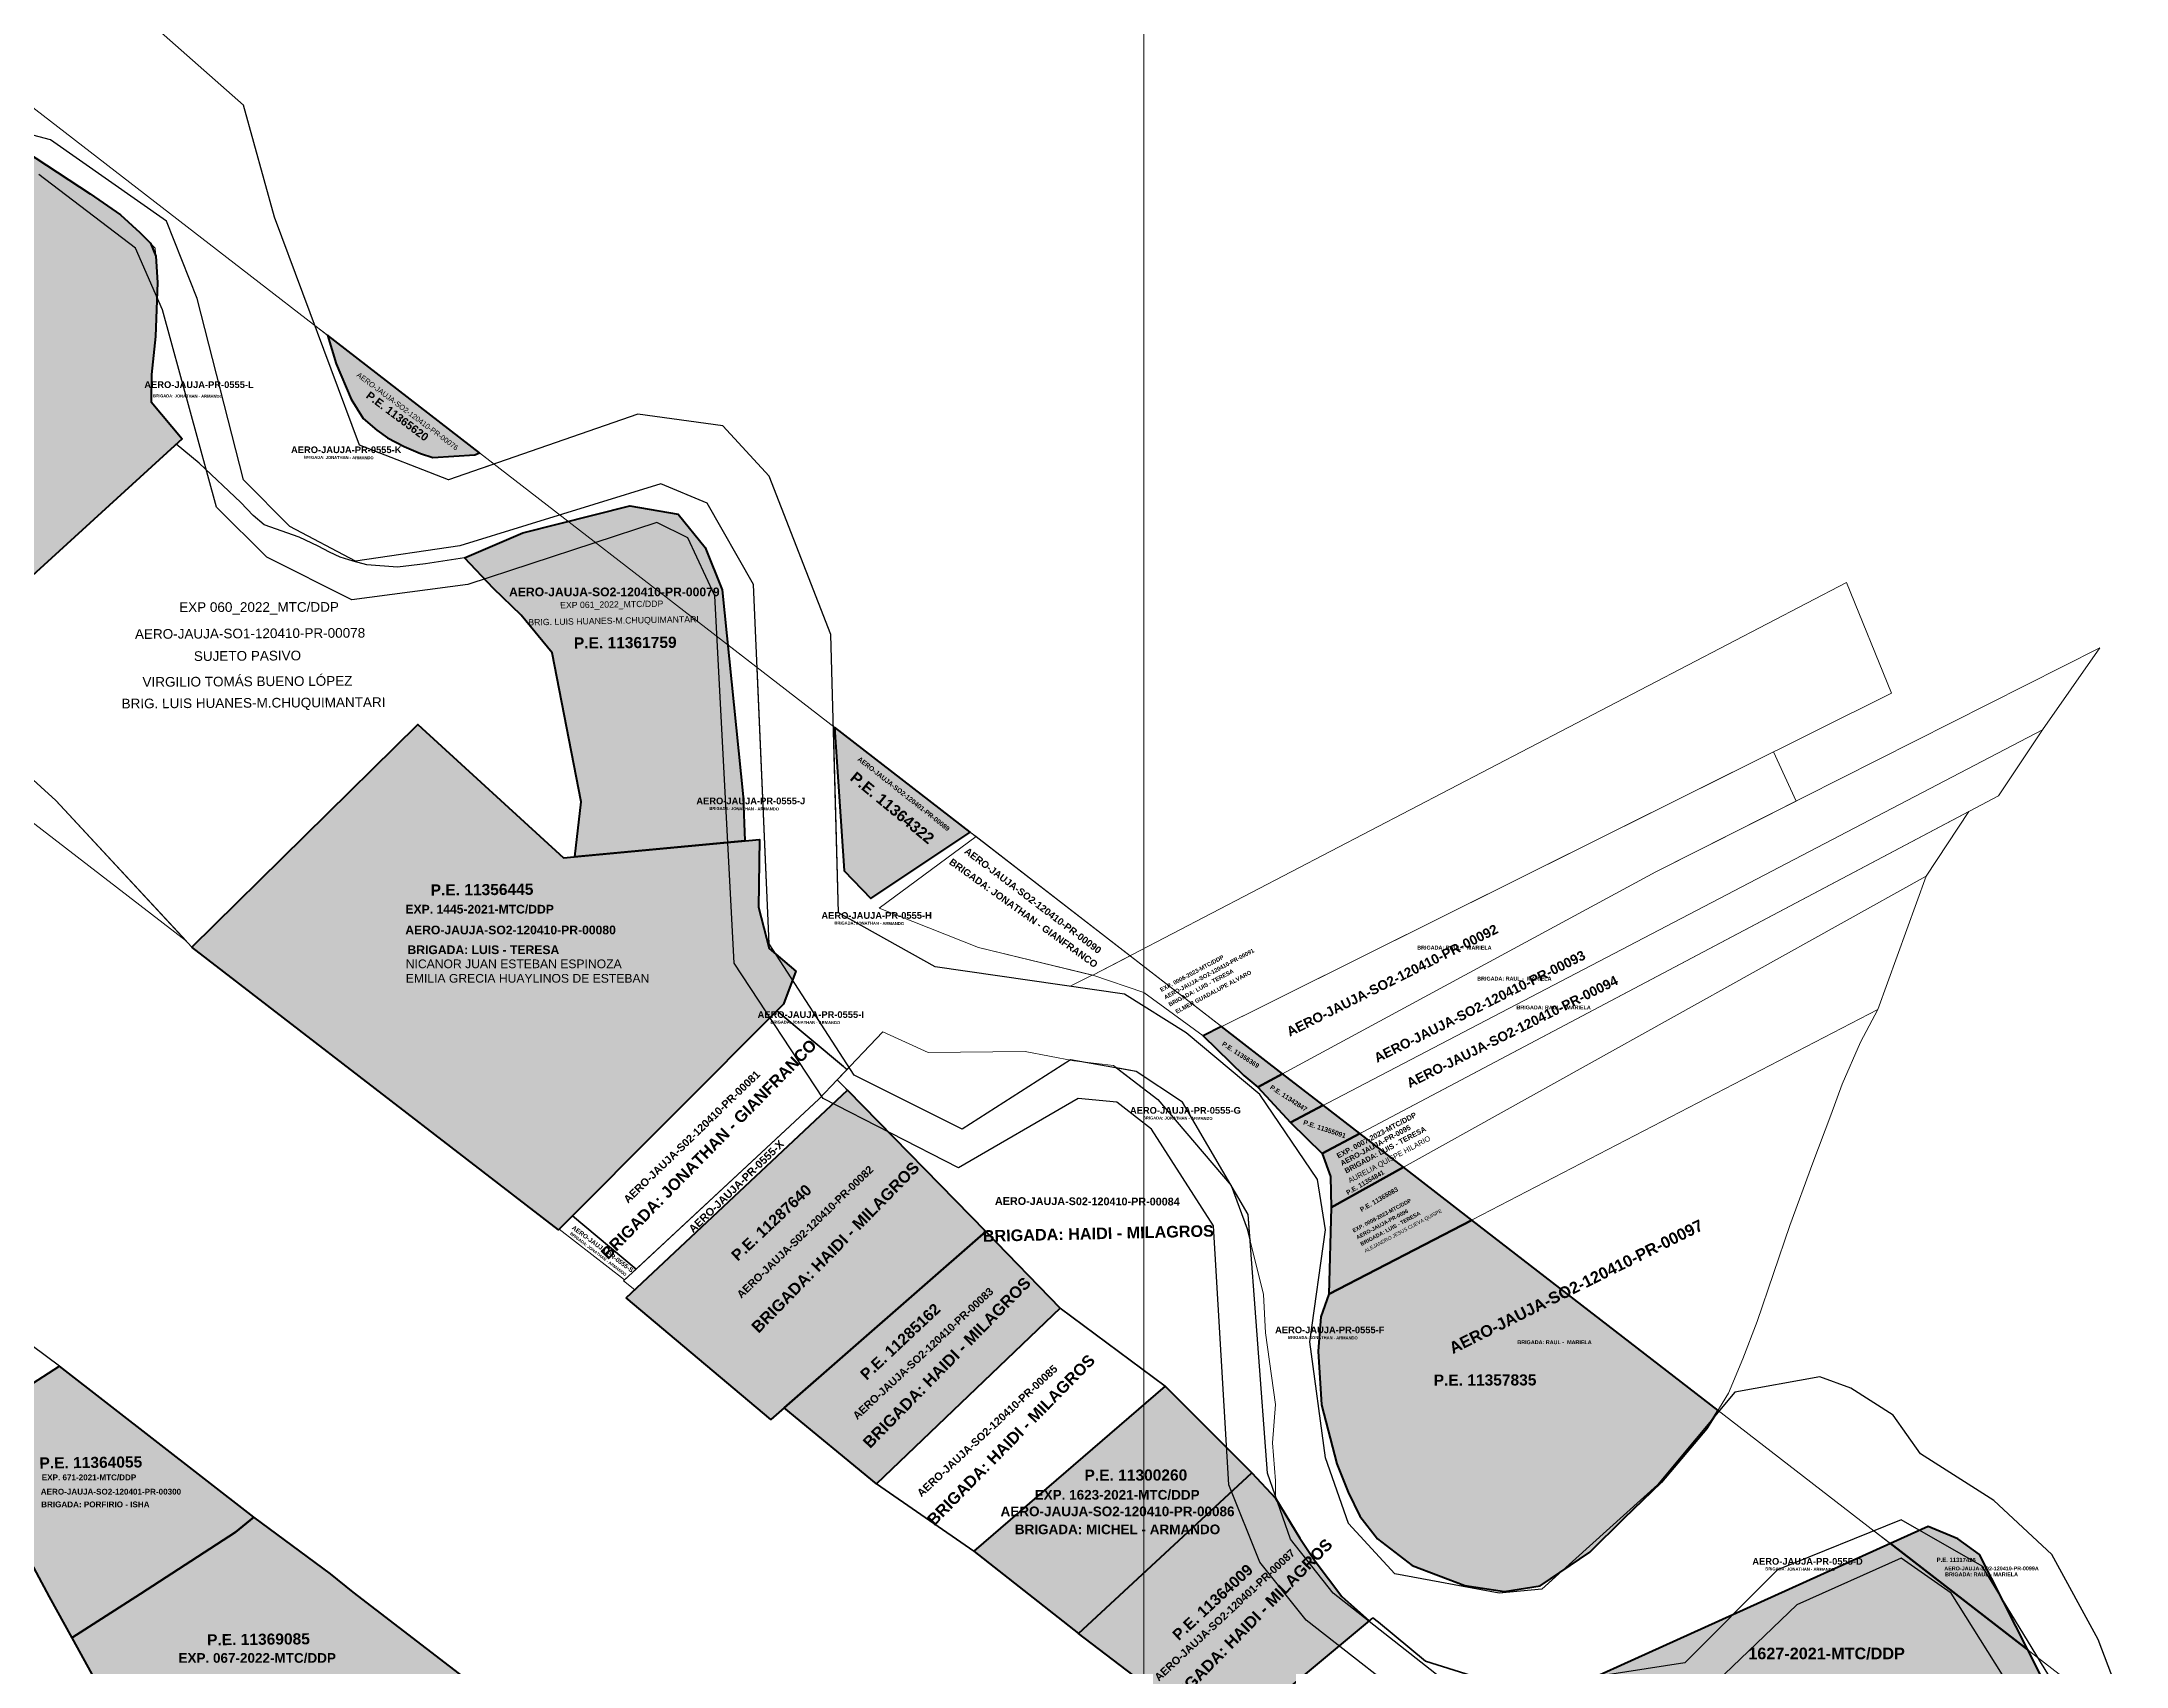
# Model space of a CAD drawing. Header units: metres. Extents: x 0 to 452779, y 0 to 8699072.
# Drawn here: x 447715 to 448254, y 8697759 to 8698179 of the extents above; entities that cross this region are included whole.
import ezdxf
from ezdxf.enums import TextEntityAlignment as Align

# ---------------------------------------------------------------- set-up
doc = ezdxf.new("R2010")
doc.units = ezdxf.units.M
doc.header["$MEASUREMENT"] = 0
for name, color, linetype in [('CODIGO', 7, 'Continuous'), ('COORD', 7, 'Continuous'), ('EXPEDIENTE', 150, 'Continuous'), ('EXPEDIENTES', 5, 'Continuous'), ('FAJA DERECHA', 6, 'Continuous'), ('PARA INGRESAR A SUNARP', 210, 'Continuous'), ('PARTIDA ELECTRONICA', 30, 'Continuous'), ('PERIMETRICO PMD', 5, 'Continuous'), ('PREDIO ADQUIRIDO ( CON RM)', 3, 'Continuous'), ('PREDIOS CON RM', 7, 'Continuous'), ('RIBERA IZQUIERDA', 5, 'Continuous'), ('SECTOR 1', 7, 'Continuous')]:
    doc.layers.add(name, color=color, linetype=linetype)
doc.layers.add('GRILLA', color=8, linetype='Continuous', lineweight=0)
doc.layers.add('PREDIOS INSCRITOS A FAVOR DEL MTC', color=30, linetype='Continuous', lineweight=70)
doc.layers.add('PREDIO DEFINIDO ( EN PROCESO)', color=7, linetype='Continuous', true_color=0xe0e000)
doc.layers.add('PREDIOS NANCY B', color=7, linetype='Continuous', lineweight=9, true_color=0xcd8966)
doc.styles.add('SANSSERIFBOLD', font='sasb____.pfb')
doc.styles.get("Standard").update_dxf_attribs({"font": 'arial.ttf'})
doc.styles.add('VERTICES', font='sanssb__.ttf')
doc.dimstyles.get("Standard").update_dxf_attribs({"dimtxt": 0.18, "dimasz": 0.18, "dimexe": 0.18, "dimexo": 0.0625, "dimgap": 0.09, "dimtad": 0, "dimtih": 1, "dimtoh": 1, "dimdec": 4, "dimzin": 0, "dimdsep": 46, "dimtxsty": 'Standard', "dimcen": 0.09, "dimadec": 0, "dimazin": 0, "dimtfac": 1, "dimtdec": 4, "dimtofl": 0, "dimtmove": 0, "dimatfit": 3, "dimfxl": 1, "dimtolj": 1, "dimtzin": 0, "dimarcsym": 0})

# ---------------------------------------------------------------- blocks, each defined once
blk = doc.blocks.new('*D6')
at = {"layer": 'COORD', "color": 0, "lineweight": -2, "transparency": 16777216}
blk.add_line((448000, 8699071.75), (448000, 8698969.94), dxfattribs=at)
at = {"layer": 'Defpoints', "color": 0, "transparency": 16777216}
for p in [(448000, 8699071.81), (448000, 8699066.81), (0, 0)]:
    blk.add_point(p, dxfattribs=at)
at = {"layer": 'COORD', "color": 0, "transparency": 16777216, "insert": (447988.53, 8699018), "char_height": 21, "attachment_point": 5, "rotation": 90}
blk.add_mtext('\\A1;448000', dxfattribs=at)
blk = doc.blocks.new('*D8')
at = {"layer": 'COORD', "color": 0, "lineweight": -2, "transparency": 16777216}
blk.add_line((448700, 8699071.75), (448700, 8698969.94), dxfattribs=at)
at = {"layer": 'Defpoints', "color": 0, "transparency": 16777216}
for p in [(448700, 8699071.81), (448700, 8699066.81), (0, 0)]:
    blk.add_point(p, dxfattribs=at)
at = {"layer": 'COORD', "color": 0, "transparency": 16777216, "insert": (448688.53, 8699018), "char_height": 21, "attachment_point": 5, "rotation": 90}
blk.add_mtext('\\A1;448700', dxfattribs=at)
blk = doc.blocks.new('*D10')
at = {"layer": 'COORD', "color": 0, "lineweight": -2, "transparency": 16777216}
blk.add_line((449400, 8699071.75), (449400, 8698969.94), dxfattribs=at)
at = {"layer": 'Defpoints', "color": 0, "transparency": 16777216}
for p in [(449400, 8699071.81), (449400, 8699066.81), (0, 0)]:
    blk.add_point(p, dxfattribs=at)
at = {"layer": 'COORD', "color": 0, "transparency": 16777216, "insert": (449388.53, 8699018), "char_height": 21, "attachment_point": 5, "rotation": 90}
blk.add_mtext('\\A1;449400', dxfattribs=at)
blk = doc.blocks.new('*D12')
at = {"layer": 'COORD', "color": 0, "lineweight": -2, "transparency": 16777216}
blk.add_line((450100, 8699071.75), (450100, 8698969.94), dxfattribs=at)
at = {"layer": 'Defpoints', "color": 0, "transparency": 16777216}
for p in [(450100, 8699071.81), (450100, 8699066.81), (0, 0)]:
    blk.add_point(p, dxfattribs=at)
at = {"layer": 'COORD', "color": 0, "transparency": 16777216, "insert": (450088.53, 8699018), "char_height": 21, "attachment_point": 5, "rotation": 90}
blk.add_mtext('\\A1;450100', dxfattribs=at)
blk = doc.blocks.new('*D20')
at = {"layer": 'COORD', "color": 0, "lineweight": -2, "transparency": 16777216}
blk.add_line((450402.14, 8698200), (450284.84, 8698200), dxfattribs=at)
at = {"layer": 'Defpoints', "color": 0, "transparency": 16777216}
for p in [(450397.2, 8698200), (450402.2, 8698200), (0, 0)]:
    blk.add_point(p, dxfattribs=at)
at = {"layer": 'COORD', "color": 0, "transparency": 16777216, "insert": (450340.64, 8698211.47), "char_height": 21, "attachment_point": 5}
blk.add_mtext('\\A1;8698200', dxfattribs=at)
blk = doc.blocks.new('*D22')
at = {"layer": 'COORD', "color": 0, "lineweight": -2, "transparency": 16777216}
blk.add_line((450402.14, 8698900), (450284.84, 8698900), dxfattribs=at)
at = {"layer": 'Defpoints', "color": 0, "transparency": 16777216}
for p in [(450397.2, 8698900), (450402.2, 8698900), (0, 0)]:
    blk.add_point(p, dxfattribs=at)
at = {"layer": 'COORD', "color": 0, "transparency": 16777216, "insert": (450340.64, 8698911.47), "char_height": 21, "attachment_point": 5}
blk.add_mtext('\\A1;8698900', dxfattribs=at)

msp = doc.modelspace()

# ---------------------------------------------------------------- hatches: boundary and pattern name
at = {"layer": 'PREDIOS INSCRITOS A FAVOR DEL MTC', "transparency": 33554559}
h = msp.add_hatch(color=256, dxfattribs=at)
h.dxf.hatch_style = 1
h.paths.add_polyline_path([(447542.57, 8698108.55), (447609.01, 8698154.04), (447624.39, 8698146.57), (447630.8, 8698143.72), (447634.44, 8698142.3), (447637.52, 8698141.58), (447640.84, 8698141.26), (447645.49, 8698141.05), (447649.25, 8698141.04), (447655.14, 8698141.87), (447663.93, 8698143.47), (447670.64, 8698145.31), (447676.96, 8698147.7), (447684.41, 8698151.41), (447689.12, 8698153.48), (447692.72, 8698154.89), (447696.38, 8698155.74), (447701.82, 8698156.69), (447727.25, 8698140), (447735.1, 8698134.64), (447740.15, 8698130.05), (447742.87, 8698127.26), (447744.26, 8698123.91), (447744.68, 8698117.1), (447744.17, 8698103.11), (447743.12, 8698093.3), (447743.07, 8698086.18), (447751.11, 8698076.66), (447674.36, 8698006.67)])
h = msp.add_hatch(color=256, dxfattribs=at)
h.dxf.hatch_style = 1
h.paths.add_polyline_path([(447788.74, 8698103.43), (447790.95, 8698096.05), (447794.88, 8698086.88), (447797.91, 8698081.94), (447801.48, 8698078.86), (447804.27, 8698076.92), (447808.59, 8698074.68), (447812.8, 8698072.88), (447816.02, 8698071.81), (447826.81, 8698072.47), (447828.1, 8698073.01)])
h = msp.add_hatch(color=256, dxfattribs=at)
h.dxf.hatch_style = 1
h.paths.add_polyline_path([(447824.14, 8698045.88), (447839.26, 8698052.29), (447867.01, 8698059.35), (447879.5, 8698057.12), (447886.5, 8698048.55), (447890.86, 8698037.61), (447896.3, 8697983.99), (447896.75, 8697972.64), (447852.74, 8697968.48), (447854.37, 8697982.76), (447846.88, 8698021.26), (447838.86, 8698031.01), (447831.71, 8698037.89)])
h = msp.add_hatch(color=256, dxfattribs=at)
h.dxf.hatch_style = 1
h.paths.add_polyline_path([(447866.03, 8697854.44), (447923.28, 8697908.09), (447959.13, 8697871.53), (447903.5, 8697822.95)])
h.paths.add_polyline_path([(447753.62, 8697945.16), (447812.09, 8698002.77), (447849.78, 8697968.2), (447900.55, 8697973), (447900.26, 8697955.51), (447903.01, 8697944.81), (447909.91, 8697938.89), (447906.74, 8697930.36), (447848.5, 8697871.97)])
h.paths.add_polyline_path([(447978.32, 8697851.71), (447930.81, 8697806.29), (447906.88, 8697825.91), (447959.14, 8697871.54)])
h.paths.add_polyline_path([(448005.57, 8697831.56), (447956.01, 8697788.87), (447983.06, 8697767.58), (448028, 8697809.13)])
h = msp.add_hatch(color=256, dxfattribs=at)
h.dxf.hatch_style = 1
h.paths.add_polyline_path([(447919.91, 8698002.06), (447922.42, 8697964.86), (447929.31, 8697957.68), (447955.08, 8697974.87)])
h = msp.add_hatch(color=256, dxfattribs=at)
h.dxf.hatch_style = 1
h.paths.add_polyline_path([(448124.32, 8697797.36), (448134.01, 8697806.67), (448145.75, 8697820.57), (448148.63, 8697825.28), (448084.93, 8697874.51), (448047.9, 8697855.31), (448045.78, 8697849.46), (448045.13, 8697840.56), (448046.03, 8697826.74), (448049.94, 8697811.47), (448052.87, 8697804.12), (448055.96, 8697797.95), (448060.46, 8697792.05), (448069.45, 8697785.17), (448083.1, 8697779.96), (448093.38, 8697778.44), (448102.61, 8697779.91), (448115.41, 8697788.59)])
h.paths.add_polyline_path([(448020.13, 8697924.6), (448015.37, 8697922.22), (448025.92, 8697911.94), (448029.52, 8697908.94), (448035.92, 8697912.39)])
h.paths.add_polyline_path([(448035.92, 8697912.39), (448029.52, 8697908.94), (448037.93, 8697899.8), (448046.46, 8697904.25)])
h.paths.add_polyline_path([(448046.46, 8697904.25), (448037.93, 8697899.8), (448046.16, 8697891.76), (448055.94, 8697896.92)])
h.paths.add_polyline_path([(448046.16, 8697891.76), (448048.3, 8697885.81), (448048.5, 8697877.81), (448067.2, 8697888.22), (448055.94, 8697896.92)])
h = msp.add_hatch(color=256, dxfattribs=at)
h.dxf.hatch_style = 1
h.paths.add_polyline_path([(448048.5, 8697877.81), (448047.9, 8697855.31), (448084.93, 8697874.51), (448067.2, 8697888.22)])
h = msp.add_hatch(color=256, dxfattribs=at)
h.dxf.hatch_style = 1
h.paths.add_polyline_path([(447719.36, 8697836.75), (447693.63, 8697820.13), (447698.03, 8697811.87), (447707.98, 8697793.3), (447716.66, 8697777.06), (447722.54, 8697766.42), (447740.34, 8697777.84), (447764.91, 8697793.8), (447769.65, 8697797.64)])
h = msp.add_hatch(color=256, dxfattribs=at)
h.dxf.hatch_style = 1
h.paths.add_polyline_path([(447983.06, 8697767.58), (448028, 8697809.13), (448034.12, 8697802.6), (448040.38, 8697792.24), (448044.33, 8697786.3), (448051.22, 8697777.16), (448056.66, 8697772.26), (448058.35, 8697770.83), (448023.66, 8697741.94), (448020.42, 8697739.13)])
h = msp.add_hatch(color=256, dxfattribs=at)
h.dxf.hatch_style = 1
h.paths.add_polyline_path([(447795.4, 8697778.23), (447789.53, 8697782.95), (447769.64, 8697797.63), (447764.91, 8697793.8), (447740.34, 8697777.84), (447722.54, 8697766.42), (447733.43, 8697746.66), (447745.66, 8697724.34), (447758.72, 8697699.7), (447775.72, 8697710.75), (447795.18, 8697723.2), (447822.56, 8697740.68), (447833.65, 8697748.12), (447826.24, 8697754.5)])
h = msp.add_hatch(color=256, dxfattribs=at)
h.dxf.hatch_style = 1
h.paths.add_polyline_path([(448193.25, 8697790.8), (448228.84, 8697763.29), (448216.34, 8697787.97), (448210.73, 8697792.08), (448203.04, 8697795.23)])
h = msp.add_hatch(color=256, dxfattribs=at)
h.dxf.hatch_style = 1
h.paths.add_polyline_path([(448228.84, 8697763.29), (448193.25, 8697790.8), (448097.15, 8697747.34), (448100.03, 8697740.86), (448115.48, 8697706.12), (448233.22, 8697746.99), (448236.52, 8697748.14)])
h.paths.add_polyline_path([(448247.55, 8697696.6), (448141.54, 8697650.62), (448134.33, 8697655.1), (448114.62, 8697705.82), (448233.22, 8697746.99)])
h.paths.add_polyline_path([(448262.7, 8697737.12), (448271.5, 8697709.48), (448281.64, 8697679.22), (448287.81, 8697678.07), (448323.36, 8697690.24)])
h.paths.add_polyline_path([(448341.55, 8697676.18), (448323.36, 8697690.24), (448287.81, 8697678.07), (448310.89, 8697663.75)])
h.paths.add_polyline_path([(448361.11, 8697661.07), (448341.55, 8697676.18), (448310.89, 8697663.75), (448335.61, 8697650.98)])
h.paths.add_polyline_path([(448361.11, 8697661.07), (448335.61, 8697650.98), (448377.29, 8697636.74), (448387.82, 8697640.42)])
h.paths.add_polyline_path([(448387.82, 8697640.42), (448377.29, 8697636.74), (448399.67, 8697622.51), (448407.1, 8697615.84), (448411.54, 8697610.12), (448418.49, 8697604.48), (448426.96, 8697599.91), (448436.93, 8697596.11), (448444.79, 8697596.39)])
h.paths.add_polyline_path([(448423.07, 8697487.4), (448425.62, 8697482.53), (448424.29, 8697481.99), (448439.36, 8697447.27), (448449.74, 8697424.18), (448568.2, 8697478.28), (448560.52, 8697496.98), (448510.99, 8697475.5), (448494.38, 8697516.46)])
h.paths.add_polyline_path([(448424.29, 8697481.99), (448379.08, 8697463.62), (448455.47, 8697409.94), (448449.73, 8697424.18), (448439.36, 8697447.27)])

# ---------------------------------------------------------------- linework, layer by layer
at = {"color": 8, "lineweight": 0, "ltscale": 10}
msp.add_lwpolyline([(448046.16, 8697891.76), (448048.3, 8697885.81), (448048.5, 8697877.81), (448202.48, 8697963.53), (448213.51, 8697980.22)], close=True, dxfattribs=at)
at = {"color": 8, "linetype": 'Continuous', "lineweight": 0, "elevation": 3367}
msp.add_lwpolyline([(448048.5, 8697877.81), (448048.5, 8697877.81), (448047.9, 8697855.31), (448047.9, 8697855.31), (448047.9, 8697855.31), (448189.96, 8697928.97), (448189.96, 8697928.97), (448189.96, 8697928.97), (448189.96, 8697928.97), (448202.48, 8697963.53), (448202.48, 8697963.53), (448202.48, 8697963.53), (448202.48, 8697963.53), (448048.5, 8697877.81)], dxfattribs=at)
at = {"color": 6}
msp.add_lwpolyline([(448010, 8697905), (447998, 8697913), (447992.9, 8697913.9), (448003.66, 8697905.75), (448022.58, 8697883.42), (448026.75, 8697872.25), (448027.51, 8697869.2), (448027, 8697876)], close=True, dxfattribs=at)
at = {"layer": 'FAJA DERECHA'}
for points in [[(448074, 8697746), (448042, 8697771), (448030, 8697786), (448022, 8697806), (448018, 8697873), (448002, 8697898), (447993, 8697905), (447983, 8697906), (447952, 8697888), (447917, 8697906), (447894, 8697941), (447889, 8698036), (447882, 8698051), (447874, 8698055), (447825, 8698039), (447795, 8698035), (447773, 8698046), (447760, 8698059), (447746, 8698110), (447739, 8698126), (447714, 8698145)], [(448236, 8697735), (448209, 8697778), (448196, 8697787), (448169, 8697775), (448144, 8697751)]]:
    msp.add_lwpolyline(points, dxfattribs=at)
at = {"layer": 'GRILLA'}
msp.add_line((448000, 8695777.51), (448000, 8699071.81), dxfattribs=at)
at = {"layer": 'PARA INGRESAR A SUNARP', "lineweight": 35}
for points in [[(447920.65, 8697910.78), (447923.14, 8697913.4), (447922.27, 8697914.26), (447905.05, 8697928.67), (447852.12, 8697875.6), (447868.61, 8697861.85), (447915.9, 8697905.79)], [(447978.32, 8697851.71), (447930.81, 8697806.29), (447956.01, 8697788.87), (448005.57, 8697831.56)], [(448059.26, 8697771.59), (448060.73, 8697770.52), (448072.88, 8697760.4), (448095.18, 8697753.37), (448097.15, 8697747.34), (448100.03, 8697740.86), (448097.57, 8697739.73), (448058.97, 8697719.12), (448052, 8697715.48), (448020.42, 8697739.13), (448023.66, 8697741.94)]]:
    msp.add_lwpolyline(points, close=True, dxfattribs=at)
at = {"layer": 'PERIMETRICO PMD', "color": 5, "linetype": 'Continuous', "lineweight": 20, "ltscale": 20}
msp.add_lwpolyline([(446623.18, 8698528.1), (446620.36, 8698536.51), (446610.4, 8698557.69), (446651.66, 8698611.07), (446576.59, 8698669.1), (446689.93, 8698815.74), (446740.57, 8698776.6), (446806.82, 8698862.32), (449771.2, 8696571.26), (449775.99, 8696557.79), (449674.35, 8696425.76), (449839.54, 8696298.09), (449196.34, 8696510.01), (448340.95, 8697171.27), (448216.44, 8697007.84), (447797.34, 8697331.75), (447784.54, 8697358.86), (447883.43, 8697486.8), (447076.22, 8698110.71), (446956.09, 8698218.6), (446730.51, 8698426.22), (446623.18, 8698528.1)], dxfattribs=at)
at = {"layer": 'PREDIO ADQUIRIDO ( CON RM)', "color": 177, "lineweight": 20, "true_color": 0x293189}
for points in [[(447956.57, 8697973.72), (447931.54, 8697955.26), (447957.19, 8697945.04), (447986.79, 8697937.85), (447996.46, 8697942.89)], [(448005.57, 8697831.56), (447956.01, 8697788.87), (447983.06, 8697767.58), (448028, 8697809.13)]]:
    msp.add_lwpolyline(points, close=True, dxfattribs=at)
at = {"layer": 'PREDIO ADQUIRIDO ( CON RM)', "color": 177, "true_color": 0x293189}
msp.add_lwpolyline([(447654.54, 8697834.76), (447715.23, 8697698.45), (447741.96, 8697696.87), (447759.91, 8697696.59), (447758.72, 8697699.7), (447745.66, 8697724.34), (447733.43, 8697746.66), (447722.54, 8697766.42), (447716.66, 8697777.06), (447707.98, 8697793.3), (447698.03, 8697811.87), (447688.08, 8697830.57), (447678.36, 8697847.15), (447668.93, 8697842.48)], close=True, dxfattribs=at)
at = {"layer": 'PREDIO DEFINIDO ( EN PROCESO)', "color": 177, "lineweight": 0, "true_color": 0x293189}
for points in [[(447310.36, 8698288.22), (447372.02, 8698240.36), (447376.7, 8698236.83), (447462.04, 8698170.77), (447476.33, 8698159.75), (447509.54, 8698134.12), (447528.3, 8698119.63), (447542.56, 8698108.55), (447674.36, 8698006.66), (447752.19, 8697946.7), (447718.36, 8697983.1), (447683.36, 8698014.87), (447674.36, 8698006.67), (447542.57, 8698108.55), (447547.15, 8698111.69), (447496.86, 8698148.59), (447414.12, 8698209.3), (447404.41, 8698216.68)], [(447831.85, 8698070.11), (447828.1, 8698073.01), (447826.81, 8698072.47), (447821.3, 8698072.13), (447816.02, 8698071.81), (447812.8, 8698072.88), (447808.59, 8698074.68), (447804.27, 8698076.92), (447801.48, 8698078.86), (447797.91, 8698081.94), (447794.88, 8698086.88), (447790.95, 8698096.05), (447788.74, 8698103.43), (447785.45, 8698105.97), (447797, 8698075), (447820, 8698066)], [(447899.92, 8698017.5), (447892.3, 8698023.39), (447896.3, 8697983.99), (447896.75, 8697972.64), (447900.55, 8697973), (447900.26, 8697955.51), (447903.01, 8697944.81), (447904.72, 8697943.34), (447903, 8697946)], [(447919.66, 8698002.25), (447921, 8697954), (447946, 8697940), (447980.93, 8697935.01), (447986.61, 8697937.89), (447957.19, 8697945.04), (447931.54, 8697955.26), (447956.57, 8697973.72), (447955.08, 8697974.87), (447929.31, 8697957.68), (447922.42, 8697964.86), (447919.91, 8698002.06)], [(448046.16, 8697891.76), (448037.93, 8697899.8), (448029.52, 8697908.94), (448025.92, 8697911.94), (448015.37, 8697922.22), (447999.99, 8697933.42), (447986.79, 8697937.85), (447986.61, 8697937.89), (447980.93, 8697935.01), (447995, 8697933), (448011, 8697923), (448030, 8697907), (448045, 8697885), (448047, 8697872), (448043, 8697843), (448047, 8697813), (448053, 8697796), (448065, 8697783), (448092, 8697778), (448103, 8697779), (448108.29, 8697783.76), (448102.61, 8697779.91), (448093.38, 8697778.44), (448083.1, 8697779.96), (448069.45, 8697785.17), (448060.46, 8697792.05), (448055.96, 8697797.95), (448052.87, 8697804.12), (448049.94, 8697811.47), (448046.03, 8697826.74), (448045.13, 8697840.56), (448045.78, 8697849.46), (448047.9, 8697855.31), (448048.5, 8697877.81), (448048.3, 8697885.81)], [(447909.07, 8697936.63), (447906.74, 8697930.36), (447905.05, 8697928.67), (447923.21, 8697913.47), (447923.71, 8697913.99)], [(447920.65, 8697910.78), (447959.14, 8697871.54), (447978.32, 8697851.71), (448005.57, 8697831.56), (448028, 8697809.13), (448034.12, 8697802.6), (448034.12, 8697807.01), (448033.28, 8697816.86), (448034.12, 8697826.79), (448031.51, 8697845.32), (448030.97, 8697855.27), (448026.75, 8697872.25), (448022.58, 8697883.42), (448003.66, 8697905.75), (447992.13, 8697914.48), (447981.93, 8697915.75), (447969.32, 8697918.17), (447944.19, 8697917.88), (447932.49, 8697923.23), (447920.65, 8697910.78)], [(447923.28, 8697908.09), (447920.65, 8697910.78), (447915.9, 8697905.79), (447865.32, 8697858.79), (447868.22, 8697856.5)], [(447852.12, 8697875.6), (447848.68, 8697872.15), (447865.61, 8697859.07), (447868.61, 8697861.85)], [(448193.25, 8697790.8), (448188.94, 8697794.13), (448164, 8697784), (448152.27, 8697772.27)], [(448250, 8697710), (448245, 8697739), (448231.43, 8697761.29), (448228.84, 8697763.29), (448236.52, 8697748.14), (448233.22, 8697746.99), (448235.93, 8697744.47), (448238.51, 8697738.23), (448240.43, 8697725.98), (448247.83, 8697695.73), (448231.04, 8697688.58), (448244.1, 8697678.4), (448255.19, 8697669.67), (448264.64, 8697662.59), (448266.94, 8697664.97), (448263, 8697668)]]:
    msp.add_lwpolyline(points, close=True, dxfattribs=at)
msp.add_lwpolyline([(447701.82, 8698156.69), (447727.25, 8698140), (447735.1, 8698134.64), (447740.15, 8698130.05), (447744.13, 8698125.97), (447744.68, 8698117.1), (447744.17, 8698103.11), (447743.12, 8698093.3), (447743.07, 8698086.18), (447751.11, 8698076.66), (447749.56, 8698075.25), (447755.5, 8698070.34), (447766.26, 8698060.18), (447769.47, 8698056.77), (447772.33, 8698054.42), (447781.35, 8698051.18), (447786.29, 8698048.91), (447789.27, 8698047.33), (447792.02, 8698046.05), (447795.33, 8698044.99), (447798.91, 8698044.03), (447806.79, 8698043.48), (447814.08, 8698044.29), (447824.14, 8698045.88), (447839.26, 8698052.29), (447851.04, 8698055.28), (447848.87, 8698056.96), (447823, 8698049), (447796, 8698045), (447779, 8698054), (447767, 8698066), (447755, 8698113), (447747, 8698133), (447717, 8698154), (447698, 8698159)], dxfattribs=at)
at = {"layer": 'PREDIO DEFINIDO ( EN PROCESO)', "color": 177, "true_color": 0x293189}
msp.add_lwpolyline([(447683.36, 8698014.87), (447718.36, 8697983.1), (447753.62, 8697945.16), (447753.62, 8697945.16), (447812.09, 8698002.77), (447849.78, 8697968.2), (447852.74, 8697968.48), (447854.37, 8697982.76), (447846.88, 8698021.26), (447838.86, 8698031.01), (447831.71, 8698037.89), (447824.14, 8698045.88), (447824.14, 8698045.88), (447814.08, 8698044.29), (447806.79, 8698043.48), (447806.79, 8698043.48), (447798.91, 8698044.03), (447795.33, 8698044.99), (447792.02, 8698046.05), (447789.27, 8698047.33), (447786.29, 8698048.91), (447781.35, 8698051.18), (447772.33, 8698054.42), (447769.47, 8698056.77), (447766.26, 8698060.18), (447755.5, 8698070.34), (447749.56, 8698075.25), (447749.56, 8698075.25), (447683.36, 8698014.87)], dxfattribs=at)
at = {"layer": 'PREDIO DEFINIDO ( EN PROCESO)', "color": 177, "linetype": 'Continuous', "lineweight": 5, "true_color": 0x293189, "elevation": 3363.49}
msp.add_lwpolyline([(447986.79, 8697937.85), (447999.99, 8697933.42), (448015.37, 8697922.22), (448193.53, 8698010.88), (448181.92, 8698039.46), (447986.79, 8697937.85)], close=True, dxfattribs=at)
at = {"layer": 'PREDIO DEFINIDO ( EN PROCESO)', "color": 177, "linetype": 'Continuous', "lineweight": 5, "true_color": 0x293189}
for points in [[(448029.52, 8697908.94), (448037.93, 8697899.8), (448232.63, 8698001.35), (448247.46, 8698022.6), (448132.57, 8697964.65), (448029.52, 8697908.94)], [(448037.93, 8697899.8), (448046.16, 8697891.76), (448221.19, 8697984.28), (448232.63, 8698001.35), (448037.93, 8697899.8)]]:
    msp.add_lwpolyline(points, dxfattribs=at)
msp.add_lwpolyline([(448132.57, 8697964.65), (448168.82, 8697982.93), (448163.02, 8697995.7), (448015.37, 8697922.22), (448025.92, 8697911.94), (448029.52, 8697908.94)], close=True, dxfattribs=at)
at = {"layer": 'PREDIO DEFINIDO ( EN PROCESO)', "color": 177, "lineweight": 0, "true_color": 0x293189, "elevation": 5}
msp.add_lwpolyline([(447996.46, 8697942.89), (447986.79, 8697937.85), (447999.99, 8697933.42), (448015.37, 8697922.22), (448020.13, 8697924.6)], close=True, dxfattribs=at)
at = {"layer": 'PREDIO DEFINIDO ( EN PROCESO)', "color": 177, "linetype": 'Continuous', "lineweight": 5, "true_color": 0x293189, "elevation": 3367.59}
msp.add_lwpolyline([(448047.9, 8697855.31), (448045.78, 8697849.46), (448045.13, 8697840.56), (448046.03, 8697826.74), (448049.94, 8697811.47), (448052.87, 8697804.12), (448055.96, 8697797.95), (448060.46, 8697792.05), (448069.45, 8697785.17), (448083.1, 8697779.96), (448093.38, 8697778.44), (448102.61, 8697779.91), (448115.41, 8697788.59), (448124.32, 8697797.36), (448134.01, 8697806.67), (448145.75, 8697820.57), (448151.38, 8697829.76), (448155.04, 8697838.61), (448158.72, 8697848.29), (448167.25, 8697873.12), (448173.14, 8697889.31), (448177.84, 8697901.63), (448180.78, 8697909.69), (448185.53, 8697920.53), (448189.96, 8697928.97), (448189.96, 8697928.97), (448189.96, 8697928.97), (448189.96, 8697928.97), (448047.9, 8697855.31)], dxfattribs=at)
at = {"layer": 'PREDIO DEFINIDO ( EN PROCESO)', "color": 177, "true_color": 0x293189}
msp.add_lwpolyline([(447694.34, 8697855.23), (447687.22, 8697851.05), (447678.36, 8697847.15), (447688.08, 8697830.57), (447693.63, 8697820.13), (447719.36, 8697836.75)], close=True, dxfattribs=at)
at = {"layer": 'PREDIOS INSCRITOS A FAVOR DEL MTC', "lineweight": 60}
for points in [[(447701.82, 8698156.69), (447727.25, 8698140), (447735.1, 8698134.64), (447740.15, 8698130.05), (447742.87, 8698127.26), (447744.26, 8698123.91), (447744.68, 8698117.1), (447744.17, 8698103.11), (447743.12, 8698093.3), (447743.07, 8698086.18), (447751.11, 8698076.66), (447674.36, 8698006.67)], [(447824.14, 8698045.88), (447839.26, 8698052.29), (447867.01, 8698059.35), (447879.5, 8698057.12), (447886.5, 8698048.55), (447890.86, 8698037.61), (447896.3, 8697983.99), (447896.75, 8697972.64), (447852.74, 8697968.48), (447854.37, 8697982.76), (447846.88, 8698021.26), (447838.86, 8698031.01), (447831.71, 8698037.89), (447824.14, 8698045.88)], [(448193.25, 8697790.8), (448228.84, 8697763.29), (448216.34, 8697787.97), (448210.73, 8697792.08), (448203.04, 8697795.23), (448193.25, 8697790.8)]]:
    msp.add_lwpolyline(points, dxfattribs=at)
for points in [[(447788.74, 8698103.43), (447790.95, 8698096.05), (447794.88, 8698086.88), (447797.91, 8698081.94), (447801.48, 8698078.86), (447804.27, 8698076.92), (447808.59, 8698074.68), (447812.8, 8698072.88), (447816.02, 8698071.81), (447826.81, 8698072.47), (447828.1, 8698073.01)], [(447753.62, 8697945.16), (447812.09, 8698002.77), (447849.78, 8697968.2), (447900.55, 8697973), (447900.26, 8697955.51), (447903.01, 8697944.81), (447909.91, 8697938.89), (447906.74, 8697930.36), (447848.5, 8697871.97)], [(447919.91, 8698002.06), (447922.42, 8697964.86), (447929.31, 8697957.68), (447955.08, 8697974.87)], [(448020.13, 8697924.6), (448015.37, 8697922.22), (448025.92, 8697911.94), (448029.52, 8697908.94), (448035.92, 8697912.39)], [(448035.92, 8697912.39), (448029.52, 8697908.94), (448037.93, 8697899.8), (448046.46, 8697904.25)], [(447866.03, 8697854.44), (447923.28, 8697908.09), (447959.13, 8697871.53), (447903.5, 8697822.95)], [(448046.46, 8697904.25), (448037.93, 8697899.8), (448046.16, 8697891.76), (448055.94, 8697896.92)], [(448046.16, 8697891.76), (448048.3, 8697885.81), (448048.5, 8697877.81), (448067.2, 8697888.22), (448055.94, 8697896.92)], [(448048.5, 8697877.81), (448047.9, 8697855.31), (448084.93, 8697874.51), (448067.2, 8697888.22)], [(448124.32, 8697797.36), (448134.01, 8697806.67), (448145.75, 8697820.57), (448148.63, 8697825.28), (448084.93, 8697874.51), (448047.9, 8697855.31), (448045.78, 8697849.46), (448045.13, 8697840.56), (448046.03, 8697826.74), (448049.94, 8697811.47), (448052.87, 8697804.12), (448055.96, 8697797.95), (448060.46, 8697792.05), (448069.45, 8697785.17), (448083.1, 8697779.96), (448093.38, 8697778.44), (448102.61, 8697779.91), (448115.41, 8697788.59)], [(447978.32, 8697851.71), (447930.81, 8697806.29), (447906.88, 8697825.91), (447959.14, 8697871.54)], [(447719.36, 8697836.75), (447693.63, 8697820.13), (447698.03, 8697811.87), (447707.98, 8697793.3), (447716.66, 8697777.06), (447722.54, 8697766.42), (447740.34, 8697777.84), (447764.91, 8697793.8), (447769.65, 8697797.64)], [(448005.57, 8697831.56), (447956.01, 8697788.87), (447983.06, 8697767.58), (448028, 8697809.13)], [(447983.06, 8697767.58), (448028, 8697809.13), (448034.12, 8697802.6), (448040.38, 8697792.24), (448044.33, 8697786.3), (448051.22, 8697777.16), (448056.66, 8697772.26), (448058.35, 8697770.83), (448023.66, 8697741.94), (448020.42, 8697739.13)], [(447795.4, 8697778.23), (447789.53, 8697782.95), (447769.64, 8697797.63), (447764.91, 8697793.8), (447740.34, 8697777.84), (447722.54, 8697766.42), (447733.43, 8697746.66), (447745.66, 8697724.34), (447758.72, 8697699.7), (447775.72, 8697710.75), (447795.18, 8697723.2), (447822.56, 8697740.68), (447833.65, 8697748.12), (447826.24, 8697754.5)], [(448228.84, 8697763.29), (448193.25, 8697790.8), (448097.15, 8697747.34), (448100.03, 8697740.86), (448115.48, 8697706.12), (448233.22, 8697746.99), (448236.52, 8697748.14)]]:
    msp.add_lwpolyline(points, close=True, dxfattribs=at)
at = {"layer": 'RIBERA IZQUIERDA'}
for points in [[(448263, 8697724), (448247, 8697766), (448235, 8697788), (448220, 8697802), (448201, 8697814), (448194, 8697824), (448183, 8697831), (448175, 8697834), (448153, 8697830), (448133, 8697806), (448103, 8697779), (448092, 8697778), (448065, 8697783), (448053, 8697796), (448047, 8697813), (448043, 8697843), (448047, 8697872), (448045, 8697885), (448030, 8697907), (448011, 8697923), (447995, 8697933), (447946, 8697940), (447921, 8697954), (447919, 8698026), (447903, 8698067), (447891, 8698080), (447869, 8698083), (447820, 8698066), (447797, 8698075), (447775, 8698134), (447767, 8698163), (447742, 8698185)], [(448077, 8697756), (448049, 8697778), (448038, 8697792), (448032, 8697809), (448027, 8697876), (448010, 8697905), (447998, 8697913), (447981, 8697916), (447953, 8697898), (447925, 8697912), (447903, 8697946), (447899, 8698039), (447887, 8698060), (447875, 8698065), (447823, 8698049), (447796, 8698045), (447779, 8698054), (447767, 8698066), (447755, 8698113), (447747, 8698133), (447717, 8698154), (447698, 8698159)], [(448245, 8697739), (448217, 8697785), (448196, 8697797), (448164, 8697784), (448140, 8697760), (448095, 8697753)]]:
    msp.add_lwpolyline(points, dxfattribs=at)

# ---------------------------------------------------------------- texts
at = {"color": 4, "linetype": 'Continuous', "lineweight": 20, "style": 'SANSSERIFBOLD'}
msp.add_text('ELMER GUADALUPE ALVARO', height=1.08, rotation=28.0545, dxfattribs=at).set_placement((448008.54, 8697927.88, 2020.2))
at = {"insert": (447808.97, 8697941.94), "char_height": 2.25, "attachment_point": 1}
msp.add_mtext_dynamic_manual_height_columns('{\\C4;NICANOR JUAN ESTEBAN ESPINOZA                    EMILIA GRECIA HUAYLINOS DE ESTEBAN }', width=78.016, gutter_width=1, heights=[11.15], dxfattribs=at)
at = {"attachment_point": 1, "rotation": 28.05}
for s, width, gutter_width, heights, insert, char_height in [('{\\C4;AURELIA QUISPE HILARIO   }', 45.2616, 1, [11.15], (448052.71, 8697885.23), 1.35), ('{\\C4;ALEJANDRO JESUS CUEVA QUISPE }', 31.2609, 0.691, [7.7], (448056.97, 8697866.87), 0.9324)]:
    msp.add_mtext_dynamic_manual_height_columns(s, width=width, gutter_width=gutter_width, heights=heights, dxfattribs=dict(at, insert=insert, char_height=char_height))
at = {"layer": 'CODIGO', "color": 6, "linetype": 'Continuous', "lineweight": 20, "style": 'SANSSERIFBOLD'}
for s, height, rotation, p in [('BRIGADA: JONATHAN - ARMANDO', 0.7615, 359.5521, (447752.55, 8698087.33)), ('BRIGADA: JONATHAN - ARMANDO', 0.7615, 359.5521, (447791.64, 8698071.42)), ('BRIGADA: JONATHAN - ARMANDO', 0.7615, 359.5521, (447896.55, 8697980.56)), ('BRIGADA: JONATHAN - ARMANDO', 0.7615, 359.5521, (447928.92, 8697950.93)), ('BRIGADA: JONATHAN - GIANFRANCO', 3, 45.5831, (447888.45, 8697891.81)), ('BRIGADA: JONATHAN - ARMANDO', 0.7615, 359.5521, (447912.4, 8697925.29)), ('BRIGADA: JONATHAN - ARMANDO', 0.7615, 359.5521, (448008.78, 8697900.5)), ('BRIGADA: HAIDI - MILAGROS', 3, 45.5831, (447921.23, 8697866.45)), ('BRIGADA: HAIDI - MILAGROS', 3, 1.3202, (447988.26, 8697869.57)), ('BRIGADA: JONATHAN - ARMANDO', 0.7615, 322.8249, (447858.57, 8697865.42)), ('BRIGADA: HAIDI - MILAGROS', 3, 45.5831, (447950.08, 8697836.61)), ('BRIGADA: JONATHAN - ARMANDO', 0.7615, 359.5521, (448046.35, 8697843.71)), ('BRIGADA: HAIDI - MILAGROS', 3, 45.5831, (447966.69, 8697816.59)), ('BRIGADA: HAIDI - MILAGROS', 3, 45.5831, (448028.15, 8697768.92)), ('BRIGADA: JONATHAN - ARMANDO', 0.7615, 359.5521, (448169.87, 8697783.82))]:
    msp.add_text(s, height=height, rotation=rotation, dxfattribs=at).set_placement(p, align=Align.CENTER)
at = {"layer": 'CODIGO', "lineweight": 20, "style": 'SANSSERIFBOLD'}
msp.add_text('AERO-JAUJA-SO2-120410-PR-00079', height=2.25, dxfattribs=at).set_placement((447862.96, 8698035.92), align=Align.CENTER)
for s, height, p in [('AERO-JAUJA-SO2-120410-PR-00080', 2.25, (447808.85, 8697948.45)), ('AERO-JAUJA-SO2-120401-PR-00300', 1.5, (447714.5, 8697803.49)), ('AERO-JAUJA-SO2-120410-PR-0099A', 1, (448207.19, 8697783.88))]:
    msp.add_text(s, height=height, dxfattribs=at).set_placement(p)
at = {"layer": 'CODIGO', "color": 1, "linetype": 'Continuous', "lineweight": 0, "style": 'SANSSERIFBOLD'}
for s, height, rotation, p in [('AERO-JAUJA-SO2-120410-PR-00092', 2.5, 26.4936, (448064.86, 8697935.43)), ('AERO-JAUJA-SO2-120410-PR-00093', 2.5, 26.4936, (448087.5, 8697928.67)), ('AERO-JAUJA-SO2-120410-PR-00094', 2.5, 26.4936, (448095.91, 8697922.14)), ('AERO-JAUJA-SO2-120410-PR-00097', 3, 26.3769, (448112.55, 8697855.97))]:
    msp.add_text(s, height=height, rotation=rotation, dxfattribs=at).set_placement(p, align=Align.CENTER)
at = {"layer": 'CODIGO', "color": 6, "linetype": 'Continuous', "lineweight": 20, "style": 'SANSSERIFBOLD'}
for s, height, p in [('BRIGADA: LUIS - TERESA', 2.25, (447809.42, 8697943.33)), ('BRIGADA: PORFIRIO - ISHA', 1.5, (447714.6, 8697800.2)), ('BRIGADA: RAUL - MARIELA', 1, (448207.41, 8697782.35))]:
    msp.add_text(s, height=height, dxfattribs=at).set_placement(p)
at = {"layer": 'CODIGO', "lineweight": 20, "style": 'SANSSERIFBOLD'}
for s, height, p in [('AERO-JAUJA-SO2-120410-PR-00091', 1.08, (448005.6, 8697931.59, 2020.2)), ('AERO-JAUJA-PR-0095', 1.35, (448051.32, 8697888.51, 2525.25)), ('AERO-JAUJA-PR-0096', 0.9946, (448055.32, 8697869.49, 1860.39))]:
    msp.add_text(s, height=height, rotation=28.0545, dxfattribs=at).set_placement(p)
at = {"layer": 'CODIGO', "color": 6, "linetype": 'Continuous', "lineweight": 0, "style": 'SANSSERIFBOLD'}
for s, height, p in [('BRIGADA: RAUL -  MARIELA', 1, (448080.39, 8697944.51)), ('BRIGADA: RAUL -  MARIELA', 1, (448095.91, 8697936.49)), ('BRIGADA: RAUL -  MARIELA', 1, (448106.08, 8697929.03)), ('BRIGADA: RAUL -  MARIELA', 1, (448106.3, 8697842.41)), ('BRIGADA: MICHEL - ARMANDO', 2.5, (447993.2, 8697793.24))]:
    msp.add_text(s, height=height, dxfattribs=at).set_placement(p, align=Align.CENTER)
at = {"layer": 'CODIGO', "color": 6, "linetype": 'Continuous', "lineweight": 20, "style": 'SANSSERIFBOLD'}
for height, p in [(1.08, (448006.75, 8697929.75, 2020.2)), (1.35, (448052.41, 8697886.56, 2525.25)), (0.9946, (448056.38, 8697867.79, 1860.39))]:
    msp.add_text('BRIGADA: LUIS - TERESA', height=height, rotation=28.0545, dxfattribs=at).set_placement(p)
at = {"layer": 'CODIGO', "color": 1, "lineweight": 0, "style": 'SANSSERIFBOLD'}
msp.add_text('AERO-JAUJA-SO2-120410-PR-00086', height=2.5, dxfattribs=at).set_placement((447993.2, 8697797.9), align=Align.CENTER)
at = {"layer": 'EXPEDIENTE', "color": 3, "linetype": 'Continuous', "lineweight": 20, "style": 'SANSSERIFBOLD'}
msp.add_text('EXP. 1445-2021-MTC/DDP', height=2.25, dxfattribs=at).set_placement((447808.88, 8697953.83))
for s, height, p in [('EXP. 0006-2023-MTC/DDP', 1.08, (448004.55, 8697933.53, 2020.2)), ('EXP. 0007-2023-MTC/DDP', 1.35, (448050.36, 8697890.44, 2525.25)), ('EXP. 0008-2023-MTC/DDP', 0.9946, (448054.35, 8697871.28, 1860.39))]:
    msp.add_text(s, height=height, rotation=28.0545, dxfattribs=at).set_placement(p)
at = {"layer": 'EXPEDIENTE', "linetype": 'Continuous', "lineweight": 20, "style": 'SANSSERIFBOLD'}
msp.add_text('EXP. 671-2021-MTC/DDP', height=1.5, dxfattribs=at).set_placement((447714.76, 8697807.2))
at = {"layer": 'EXPEDIENTE', "lineweight": 0, "style": 'SANSSERIFBOLD'}
for s, p in [('EXP. 1623-2021-MTC/DDP', (447993.1, 8697802.19)), ('EXP. 067-2022-MTC/DDP', (447770.52, 8697759.98))]:
    msp.add_text(s, height=2.5, dxfattribs=at).set_placement(p, align=Align.CENTER)
at = {"layer": 'EXPEDIENTES', "linetype": 'Continuous', "lineweight": 5, "style": 'SANSSERIFBOLD'}
msp.add_text('1627-2021-MTC/DDP', height=3, dxfattribs=at).set_placement((448176.73, 8697760.89), align=Align.CENTER)
at = {"layer": 'PARTIDA ELECTRONICA', "lineweight": 0, "style": 'SANSSERIFBOLD'}
for s, height, rotation, p in [('P.E. 11365620', 2.0811, 323.2183, (447806.19, 8698081.66)), ('P.E. 11361759', 2.8779, 0.4047, (447865.79, 8698022.48)), ('P.E. 11364322', 2.8779, 320.4285, (447933.99, 8697980.07)), ('P.E. 11356445', 2.8779, 0.4047, (447828.72, 8697958.58)), ('P.E. 11356369', 1.1946, 326.995, (448024.74, 8697916.78)), ('P.E. 11342847', 1.1946, 326.995, (448037.17, 8697905.55)), ('P.E. 11287640', 2.8779, 43.231, (447904.59, 8697872.83)), ('P.E. 11285162', 2.8779, 43.231, (447937.95, 8697842.03)), ('P.E. 11357835', 2.8779, 0.1383, (448088.33, 8697831.7)), ('P.E. 11364055', 2.8779, 0.6176, (447727.47, 8697810.37)), ('P.E. 11300260', 2.8779, 0.1383, (447997.95, 8697807.1)), ('P.E. 11317426', 1.0947, 359.669, (448210.28, 8697786.04)), ('P.E. 11364009', 2.8779, 42.9622, (448018.79, 8697774.61)), ('P.E. 11369085', 2.8779, 0.6176, (447770.86, 8697764.62))]:
    msp.add_text(s, height=height, rotation=rotation, dxfattribs=at).set_placement(p, align=Align.CENTER)
at = {"layer": 'PARTIDA ELECTRONICA', "lineweight": 60, "style": 'SANSSERIFBOLD'}
msp.add_text('P.E. 11355091', height=1.2416, rotation=341.629, dxfattribs=at).set_placement((448041.16, 8697899.28))
at = {"layer": 'PARTIDA ELECTRONICA', "lineweight": 0, "style": 'SANSSERIFBOLD'}
for s, p in [('P.E. 11354841', (448052.81, 8697880.99)), ('P.E. 11365083', (448056.38, 8697876.6))]:
    msp.add_text(s, height=1.1946, rotation=29.9602, dxfattribs=at).set_placement(p)
at = {"layer": 'PREDIO DEFINIDO ( EN PROCESO)', "lineweight": 15, "char_height": 1.728, "width": 36.466, "attachment_point": 1, "style": 'VERTICES'}
for s, insert in [('AERO-JAUJA-PR-0555-L', (447741.31, 8698091.53)), ('AERO-JAUJA-PR-0555-K', (447779.28, 8698074.68)), ('AERO-JAUJA-PR-0555-J', (447884.19, 8697983.83)), ('AERO-JAUJA-PR-0555-H', (447916.56, 8697954.19)), ('AERO-JAUJA-PR-0555-I', (447900.04, 8697928.55)), ('AERO-JAUJA-PR-0555-G', (447996.42, 8697903.76)), ('AERO-JAUJA-PR-0555-F', (448033.99, 8697846.97)), ('AERO-JAUJA-PR-0555-D', (448157.51, 8697787.08))]:
    msp.add_mtext(s, dxfattribs=dict(at, insert=insert))
at = {"layer": 'PREDIO DEFINIDO ( EN PROCESO)', "lineweight": 15, "insert": (447852.53, 8697873.23), "char_height": 1.1695, "width": 24.6798, "attachment_point": 1, "rotation": 323.7477, "style": 'VERTICES'}
msp.add_mtext('AERO-JAUJA-PR-0555-S', dxfattribs=at)
at = {"layer": 'PREDIOS CON RM', "color": 1, "linetype": 'Continuous', "lineweight": 20, "style": 'SANSSERIFBOLD'}
for s, height, rotation, p in [('AERO-JAUJA-SO2-120401-PR-00089', 1.2297, 321.6517, (447937.48, 8697984.3)), ('AERO-JAUJA-S02-120410-PR-00081', 2, 44.0506, (447883.7, 8697895.35)), ('AERO-JAUJA-PR-0555-X', 2, 44.0506, (447895.2, 8697882.52)), ('AERO-JAUJA-S02-120410-PR-00082', 2, 44.0506, (447913.02, 8697870.74)), ('AERO-JAUJA-S02-120410-PR-00084', 2, 359.7877, (447985.38, 8697878.37))]:
    msp.add_text(s, height=height, rotation=rotation, dxfattribs=at).set_placement(p, align=Align.CENTER)
at = {"layer": 'PREDIOS CON RM', "color": 1, "lineweight": 20, "style": 'SANSSERIFBOLD'}
for s, p in [('AERO-JAUJA-SO2-120410-PR-00083', (447943.55, 8697839.28)), ('AERO-JAUJA-SO2-120410-PR-00085', (447960.16, 8697819.26)), ('AERO-JAUJA-SO2-120401-PR-00087', (448021.62, 8697771.59))]:
    msp.add_text(s, height=2, rotation=43, dxfattribs=at).set_placement(p, align=Align.CENTER)
at = {"layer": 'PREDIOS NANCY B', "color": 3}
for s, height, rotation, p in [('AERO-JAUJA-SO2-120410-PR-00076', 1.3542, 323.143, (447809.04, 8698083.23)), ('EXP 060_2022_MTC/DDP', 2.5, 0.0899, (447770.99, 8698031.88)), ('EXP 061_2022_MTC/DDP', 1.6153, 0.8619, (447862.29, 8698033)), ('BRIG. LUIS HUANES-M.CHUQUIMANTARI', 1.6153, 1.1013, (447862.76, 8698028.79)), ('AERO-JAUJA-SO1-120410-PR-00078', 2.5, 0.3294, (447768.68, 8698025.05)), ('SUJETO PASIVO', 2.5, 0.3294, (447768.01, 8698019.26)), ('VIRGILIO TOMÁS BUENO LÓPEZ', 2.5, 0.3294, (447768.01, 8698012.64)), ('BRIG. LUIS HUANES-M.CHUQUIMANTARI', 2.5, 0.3294, (447769.57, 8698007.09))]:
    msp.add_text(s, height=height, rotation=rotation, dxfattribs=at).set_placement(p, align=Align.CENTER)
at = {"layer": 'SECTOR 1', "color": 1, "linetype": 'Continuous', "lineweight": 5, "style": 'SANSSERIFBOLD'}
for s, rotation, p in [('AERO-JAUJA-SO2-120410-PR-00090', 322.889, (447970.77, 8697956.45)), ('BRIGADA: JONATHAN - GIANFRANCO', 324.3636, (447968.35, 8697953.21))]:
    msp.add_text(s, height=1.8, rotation=rotation, dxfattribs=at).set_placement(p, align=Align.CENTER)

# ---------------------------------------------------------------- dimensions: what is measured, and where the dimension line sits
at = {"layer": 'COORD'}
for feature_location, offset, dtype, picture, middle in [((448000, 8699071.81), (0, -5), 1, '*D6', (447988.53, 8699018)), ((448700, 8699071.81), (0, -5), 1, '*D8', (448688.53, 8699018)), ((449400, 8699071.81), (0, -5), 1, '*D10', (449388.53, 8699018)), ((450100, 8699071.81), (0, -5), 1, '*D12', (450088.53, 8699018)), ((450402.2, 8698900), (-5, 0), 0, '*D22', (450340.64, 8698911.47)), ((450402.2, 8698200), (-5, 0), 0, '*D20', (450340.64, 8698211.47))]:
    dim = msp.add_ordinate_dim(feature_location=feature_location, offset=offset, dtype=dtype, origin=(0, 0), dimstyle='Standard', override={"dimtxt": 21, "dimgap": 0.75, "dimtad": 1, "dimdec": 0}, dxfattribs=at)
    dim.commit()
    dim.dimension.update_dxf_attribs({"geometry": picture, "text_midpoint": middle})

doc.saveas('drawing.dxf')
